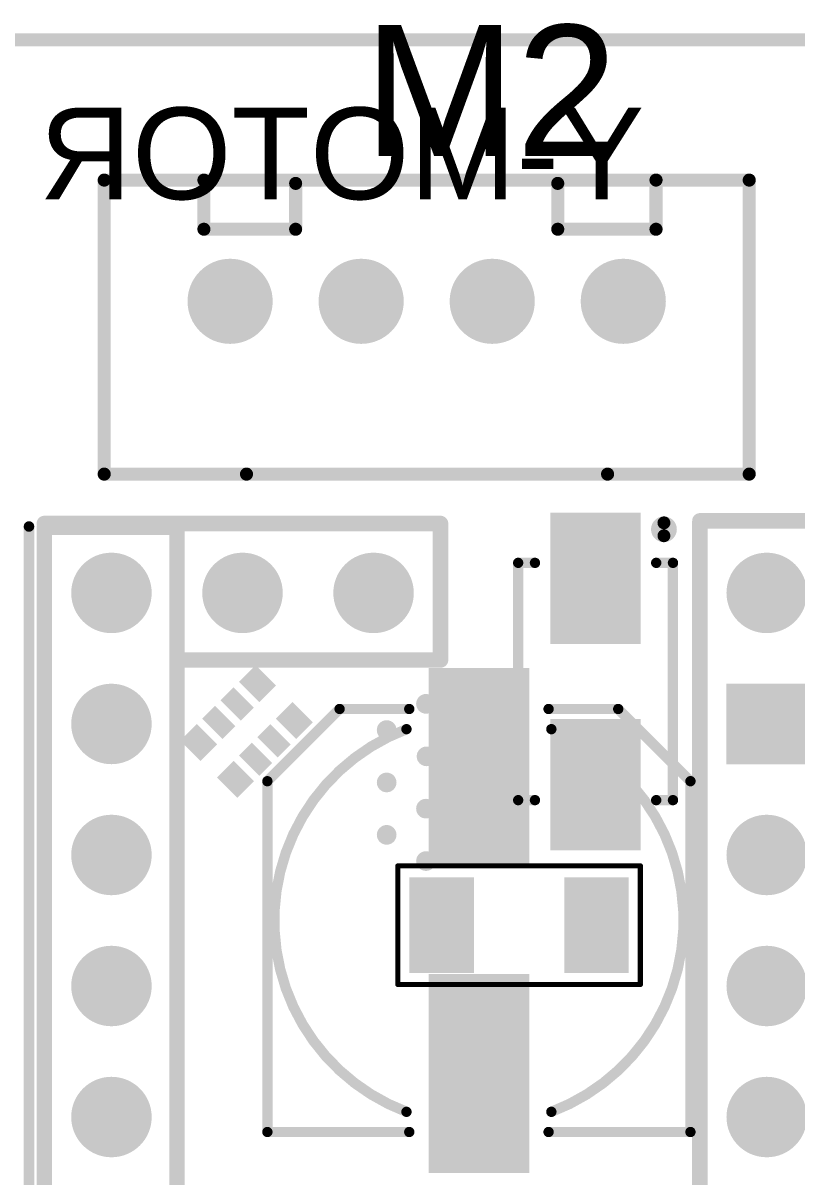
# Model space of a CAD drawing. Header units: millimetres. Extents: x -6 to 151, y -20 to 98.
# Drawn here: x 109.49 to 124.49, y 54.43 to 76.8 of the extents above; entities that cross this region are included whole.
import ezdxf

# ---------------------------------------------------------------- set-up
doc = ezdxf.new("R2010")
doc.units = ezdxf.units.MM
for name, color, linetype in [('BottomOverlay', 54, 'Continuous'), ('BottomPaste', 16, 'Continuous'), ('BottomSolder', 6, 'Continuous'), ('KeepOutLayer', 6, 'Continuous'), ('MultiLayer', 9, 'Continuous'), ('PadHoleLayer', 156, 'Continuous'), ('TopOverlay', 2, 'Continuous'), ('TopPaste', 8, 'Continuous'), ('TopSolder', 216, 'Continuous'), ('ViaHoleLayer', 16, 'Continuous')]:
    doc.layers.add(name, color=color, linetype=linetype)
doc.styles.add('Arial', font='arial.ttf', dxfattribs={"height": 0.2})

# ---------------------------------------------------------------- blocks, each defined once
blk = doc.blocks.new('CASE_E7_25')
at = {"layer": 'TopPaste'}
for points in [[(-0.95, 4.872), (0.95, 4.872), (0.95, 1.062), (-0.95, 1.062)], [(-0.95, -1.062), (0.95, -1.062), (0.95, -4.872), (-0.95, -4.872)]]:
    blk.add_hatch(color=8, dxfattribs=at).paths.add_polyline_path(points)
at = {"layer": 'TopSolder'}
for points in [[(-0.975, 4.897), (0.975, 4.897), (0.975, 1.037), (-0.975, 1.037)], [(-0.975, -1.037), (0.975, -1.037), (0.975, -4.897), (-0.975, -4.897)]]:
    blk.add_hatch(color=216, dxfattribs=at).paths.add_polyline_path(points)
at = {"layer": 'TopOverlay', "const_width": 0.2}
for points in [[(-4.1, 2.7), (-2.7, 4.1)], [(-2.7, 4.1), (-1.35, 4.1)], [(1.35, 4.1), (2.7, 4.1)], [(2.7, 4.1), (4.1, 2.7)], [(-4.1, -4.1), (-4.1, 2.7)], [(4.1, -4.1), (4.1, 2.7)], [(-4.1, -4.1), (-1.35, -4.1)], [(1.35, -4.1), (4.1, -4.1)]]:
    blk.add_lwpolyline(points, dxfattribs=at)
at = {"layer": 'TopOverlay', "const_width": 0.1}
for points in [[(-2.75, 4.1, 1), (-2.65, 4.1, 1)], [(-2.75, 4.1, 1), (-2.65, 4.1, 1)], [(-1.4, 4.1, 1), (-1.3, 4.1, 1)], [(1.3, 4.1, 1), (1.4, 4.1, 1)], [(2.65, 4.1, 1), (2.75, 4.1, 1)], [(2.65, 4.1, 1), (2.75, 4.1, 1)], [(-1.454, 3.709, 1), (-1.354, 3.709, 1)], [(1.354, 3.709, 1), (1.454, 3.709, 1)], [(-4.15, 2.7, 1), (-4.05, 2.7, 1)], [(-4.15, 2.7, 1), (-4.05, 2.7, 1)], [(4.05, 2.7, 1), (4.15, 2.7, 1)], [(4.05, 2.7, 1), (4.15, 2.7, 1)], [(-1.454, -3.709, 1), (-1.354, -3.709, 1)], [(1.354, -3.709, 1), (1.454, -3.709, 1)], [(-4.15, -4.1, 1), (-4.05, -4.1, 1)], [(-4.15, -4.1, 1), (-4.05, -4.1, 1)], [(-1.4, -4.1, 1), (-1.3, -4.1, 1)], [(1.3, -4.1, 1), (1.4, -4.1, 1)], [(4.05, -4.1, 1), (4.15, -4.1, 1)], [(4.05, -4.1, 1), (4.15, -4.1, 1)]]:
    blk.add_lwpolyline(points, format="xyb", close=True, dxfattribs=at)
at = {"layer": 'TopOverlay', "const_width": 0.2}
for points in [[(-1.404, -3.709, -0.690813), (-1.404, 3.709)], [(1.404, 3.709, -0.690813), (1.404, -3.709)]]:
    blk.add_lwpolyline(points, format="xyb", dxfattribs=at)
blk = doc.blocks.new('RES1206_B_29')
at = {"layer": 'BottomPaste'}
for points in [[(-0.9, 0.9), (-0.9, -0.9), (-2.1, -0.9), (-2.1, 0.9)], [(2.1, 0.9), (2.1, -0.9), (0.9, -0.9), (0.9, 0.9)]]:
    blk.add_hatch(color=16, dxfattribs=at).paths.add_polyline_path(points)
at = {"layer": 'BottomSolder'}
for points in [[(-0.875, 0.925), (-0.875, -0.925), (-2.125, -0.925), (-2.125, 0.925)], [(2.125, 0.925), (2.125, -0.925), (0.875, -0.925), (0.875, 0.925)]]:
    blk.add_hatch(color=6, dxfattribs=at).paths.add_polyline_path(points)
at = {"layer": 'BottomOverlay', "const_width": 0.1}
for points in [[(-2.35, 1.15), (-2.35, -1.15)], [(2.35, 1.15), (-2.35, 1.15)], [(2.35, 1.15), (2.35, -1.15)], [(2.35, -1.15), (-2.35, -1.15)]]:
    blk.add_lwpolyline(points, dxfattribs=at)
at = {"layer": 'BottomOverlay', "const_width": 0.05}
for points in [[(-2.375, 1.15, 1), (-2.325, 1.15, 1)], [(-2.375, 1.15, 1), (-2.325, 1.15, 1)], [(2.325, 1.15, 1), (2.375, 1.15, 1)], [(2.325, 1.15, 1), (2.375, 1.15, 1)], [(-2.375, -1.15, 1), (-2.325, -1.15, 1)], [(-2.375, -1.15, 1), (-2.325, -1.15, 1)], [(2.325, -1.15, 1), (2.375, -1.15, 1)], [(2.325, -1.15, 1), (2.375, -1.15, 1)]]:
    blk.add_lwpolyline(points, format="xyb", close=True, dxfattribs=at)
blk = doc.blocks.new('DO214AC__SMA__B_53')
at = {"layer": 'BottomPaste'}
for points in [[(-0.75, 0.85), (-0.75, -0.85), (-3.25, -0.85), (-3.25, 0.85)], [(3.25, 0.85), (3.25, -0.85), (0.75, -0.85), (0.75, 0.85)]]:
    blk.add_hatch(color=16, dxfattribs=at).paths.add_polyline_path(points)
at = {"layer": 'BottomSolder'}
for points in [[(-0.725, 0.875), (-0.725, -0.875), (-3.275, -0.875), (-3.275, 0.875)], [(3.275, 0.875), (3.275, -0.875), (0.725, -0.875), (0.725, 0.875)]]:
    blk.add_hatch(color=6, dxfattribs=at).paths.add_polyline_path(points)
at = {"layer": 'BottomOverlay', "const_width": 0.2}
for points in [[(-2.3, 1.5), (2.3, 1.5)], [(-2.3, 1.5), (-2.3, 1.175)], [(2.3, 1.5), (2.3, 1.175)], [(-2.3, -1.175), (-2.3, -1.5)], [(2.3, -1.175), (2.3, -1.5)], [(-2.3, -1.5), (2.3, -1.5)]]:
    blk.add_lwpolyline(points, dxfattribs=at)
at = {"layer": 'BottomOverlay'}
for points, const_width in [([(-2.35, 1.5, 1), (-2.25, 1.5, 1)], 0.1), ([(-2.35, 1.5, 1), (-2.25, 1.5, 1)], 0.1), ([(2.25, 1.5, 1), (2.35, 1.5, 1)], 0.1), ([(2.25, 1.5, 1), (2.35, 1.5, 1)], 0.1), ([(-2.35, 1.175, 1), (-2.25, 1.175, 1)], 0.1), ([(2.25, 1.175, 1), (2.35, 1.175, 1)], 0.1), ([(-2.35, -1.175, 1), (-2.25, -1.175, 1)], 0.1), ([(2.25, -1.175, 1), (2.35, -1.175, 1)], 0.1), ([(3.075, -1.325, 1), (2.825, -1.325, 1)], 0.25), ([(2.763, -1.325, 1), (2.887, -1.325, 1)], 0.125), ([(3.013, -1.325, 1), (3.138, -1.325, 1)], 0.125), ([(-2.35, -1.5, 1), (-2.25, -1.5, 1)], 0.1), ([(-2.35, -1.5, 1), (-2.25, -1.5, 1)], 0.1), ([(2.25, -1.5, 1), (2.35, -1.5, 1)], 0.1), ([(2.25, -1.5, 1), (2.35, -1.5, 1)], 0.1)]:
    blk.add_lwpolyline(points, format="xyb", close=True, dxfattribs=dict(at, const_width=const_width))
blk = doc.blocks.new('RESISTOR_DIL_4X0402ARV341_198')
at = {"layer": 'TopPaste'}
for points in [[(-1.003, 0.762), (-0.597, 0.762), (-0.597, 0.254), (-1.003, 0.254)], [(-0.402, 0.762), (-0.098, 0.762), (-0.098, 0.254), (-0.402, 0.254)], [(0.102, 0.762), (0.406, 0.762), (0.406, 0.254), (0.102, 0.254)], [(0.61, 0.762), (1.016, 0.762), (1.016, 0.254), (0.61, 0.254)], [(-1.003, -0.246), (-0.597, -0.246), (-0.597, -0.754), (-1.003, -0.754)], [(-0.402, -0.246), (-0.098, -0.246), (-0.098, -0.754), (-0.402, -0.754)], [(0.102, -0.246), (0.406, -0.246), (0.406, -0.754), (0.102, -0.754)], [(0.61, -0.246), (1.016, -0.246), (1.016, -0.754), (0.61, -0.754)]]:
    blk.add_hatch(color=8, dxfattribs=at).paths.add_polyline_path(points)
at = {"layer": 'TopSolder'}
for points in [[(-1.029, 0.787), (-0.571, 0.787), (-0.571, 0.229), (-1.029, 0.229)], [(-0.428, 0.787), (-0.072, 0.787), (-0.072, 0.229), (-0.428, 0.229)], [(0.076, 0.787), (0.432, 0.787), (0.432, 0.229), (0.076, 0.229)], [(0.584, 0.787), (1.041, 0.787), (1.041, 0.229), (0.584, 0.229)], [(-1.029, -0.221), (-0.571, -0.221), (-0.571, -0.779), (-1.029, -0.779)], [(-0.428, -0.221), (-0.072, -0.221), (-0.072, -0.779), (-0.428, -0.779)], [(0.076, -0.221), (0.432, -0.221), (0.432, -0.779), (0.076, -0.779)], [(0.584, -0.221), (1.041, -0.221), (1.041, -0.779), (0.584, -0.779)]]:
    blk.add_hatch(color=216, dxfattribs=at).paths.add_polyline_path(points)
blk = doc.blocks.new('TMC__________236')
at = {"layer": 'BottomSolder'}
h = blk.add_hatch(color=6, dxfattribs=at)
edge = h.paths.add_edge_path()
edge.add_arc((0, 12.7), 0.78, 0, 360)
for points in [[(1.76, 11.92), (1.76, 13.48), (3.32, 13.48), (3.32, 11.92)], [(17, 11.92), (17, 13.48), (18.56, 13.48), (18.56, 11.92)]]:
    blk.add_hatch(color=6, dxfattribs=at).paths.add_polyline_path(points)
h = blk.add_hatch(color=6, dxfattribs=at)
edge = h.paths.add_edge_path()
edge.add_arc((5.08, 12.7), 0.78, 0, 360)
h = blk.add_hatch(color=6, dxfattribs=at)
edge = h.paths.add_edge_path()
edge.add_arc((7.62, 12.7), 0.78, 0, 360)
h = blk.add_hatch(color=6, dxfattribs=at)
edge = h.paths.add_edge_path()
edge.add_arc((10.16, 12.7), 0.78, 0, 360)
h = blk.add_hatch(color=6, dxfattribs=at)
edge = h.paths.add_edge_path()
edge.add_arc((12.7, 12.7), 0.78, 0, 360)
h = blk.add_hatch(color=6, dxfattribs=at)
edge = h.paths.add_edge_path()
edge.add_arc((15.24, 12.7), 0.78, 0, 360)
h = blk.add_hatch(color=6, dxfattribs=at)
edge = h.paths.add_edge_path()
edge.add_arc((0, 5.08), 0.78, 0, 360)
h = blk.add_hatch(color=6, dxfattribs=at)
edge = h.paths.add_edge_path()
edge.add_arc((0, 2.54), 0.78, 0, 360)
h = blk.add_hatch(color=6, dxfattribs=at)
edge = h.paths.add_edge_path()
edge.add_arc((0, 0), 0.78, 0, 360)
h = blk.add_hatch(color=6, dxfattribs=at)
edge = h.paths.add_edge_path()
edge.add_arc((2.54, 0), 0.78, 0, 360)
h = blk.add_hatch(color=6, dxfattribs=at)
edge = h.paths.add_edge_path()
edge.add_arc((5.08, 0), 0.78, 0, 360)
h = blk.add_hatch(color=6, dxfattribs=at)
edge = h.paths.add_edge_path()
edge.add_arc((7.62, 0), 0.78, 0, 360)
h = blk.add_hatch(color=6, dxfattribs=at)
edge = h.paths.add_edge_path()
edge.add_arc((10.16, 0), 0.78, 0, 360)
h = blk.add_hatch(color=6, dxfattribs=at)
edge = h.paths.add_edge_path()
edge.add_arc((12.7, 0), 0.78, 0, 360)
h = blk.add_hatch(color=6, dxfattribs=at)
edge = h.paths.add_edge_path()
edge.add_arc((15.24, 0), 0.78, 0, 360)
h = blk.add_hatch(color=6, dxfattribs=at)
edge = h.paths.add_edge_path()
edge.add_arc((17.78, 0), 0.78, 0, 360)
at = {"layer": 'MultiLayer'}
h = blk.add_hatch(color=9, dxfattribs=at)
edge = h.paths.add_edge_path()
edge.add_arc((0, 12.7), 0.755, 0, 360)
for points in [[(1.785, 11.945), (1.785, 13.455), (3.295, 13.455), (3.295, 11.945)], [(17.025, 11.945), (17.025, 13.455), (18.535, 13.455), (18.535, 11.945)]]:
    blk.add_hatch(color=9, dxfattribs=at).paths.add_polyline_path(points)
h = blk.add_hatch(color=9, dxfattribs=at)
edge = h.paths.add_edge_path()
edge.add_arc((5.08, 12.7), 0.755, 0, 360)
h = blk.add_hatch(color=9, dxfattribs=at)
edge = h.paths.add_edge_path()
edge.add_arc((7.62, 12.7), 0.755, 0, 360)
h = blk.add_hatch(color=9, dxfattribs=at)
edge = h.paths.add_edge_path()
edge.add_arc((10.16, 12.7), 0.755, 0, 360)
h = blk.add_hatch(color=9, dxfattribs=at)
edge = h.paths.add_edge_path()
edge.add_arc((12.7, 12.7), 0.755, 0, 360)
h = blk.add_hatch(color=9, dxfattribs=at)
edge = h.paths.add_edge_path()
edge.add_arc((15.24, 12.7), 0.755, 0, 360)
h = blk.add_hatch(color=9, dxfattribs=at)
edge = h.paths.add_edge_path()
edge.add_arc((0, 5.08), 0.755, 0, 360)
h = blk.add_hatch(color=9, dxfattribs=at)
edge = h.paths.add_edge_path()
edge.add_arc((0, 2.54), 0.755, 0, 360)
h = blk.add_hatch(color=9, dxfattribs=at)
edge = h.paths.add_edge_path()
edge.add_arc((0, 0), 0.755, 0, 360)
h = blk.add_hatch(color=9, dxfattribs=at)
edge = h.paths.add_edge_path()
edge.add_arc((2.54, 0), 0.755, 0, 360)
h = blk.add_hatch(color=9, dxfattribs=at)
edge = h.paths.add_edge_path()
edge.add_arc((5.08, 0), 0.755, 0, 360)
h = blk.add_hatch(color=9, dxfattribs=at)
edge = h.paths.add_edge_path()
edge.add_arc((7.62, 0), 0.755, 0, 360)
h = blk.add_hatch(color=9, dxfattribs=at)
edge = h.paths.add_edge_path()
edge.add_arc((10.16, 0), 0.755, 0, 360)
h = blk.add_hatch(color=9, dxfattribs=at)
edge = h.paths.add_edge_path()
edge.add_arc((12.7, 0), 0.755, 0, 360)
h = blk.add_hatch(color=9, dxfattribs=at)
edge = h.paths.add_edge_path()
edge.add_arc((15.24, 0), 0.755, 0, 360)
h = blk.add_hatch(color=9, dxfattribs=at)
edge = h.paths.add_edge_path()
edge.add_arc((17.78, 0), 0.755, 0, 360)
at = {"layer": 'PadHoleLayer'}
h = blk.add_hatch(color=156, dxfattribs=at)
edge = h.paths.add_edge_path()
edge.add_arc((0, 12.7), 0.45, 0, 360)
h = blk.add_hatch(color=156, dxfattribs=at)
edge = h.paths.add_edge_path()
edge.add_arc((2.54, 12.7), 0.45, 0, 360)
h = blk.add_hatch(color=156, dxfattribs=at)
edge = h.paths.add_edge_path()
edge.add_arc((5.08, 12.7), 0.45, 0, 360)
h = blk.add_hatch(color=156, dxfattribs=at)
edge = h.paths.add_edge_path()
edge.add_arc((7.62, 12.7), 0.45, 0, 360)
h = blk.add_hatch(color=156, dxfattribs=at)
edge = h.paths.add_edge_path()
edge.add_arc((10.16, 12.7), 0.45, 0, 360)
h = blk.add_hatch(color=156, dxfattribs=at)
edge = h.paths.add_edge_path()
edge.add_arc((12.7, 12.7), 0.45, 0, 360)
h = blk.add_hatch(color=156, dxfattribs=at)
edge = h.paths.add_edge_path()
edge.add_arc((15.24, 12.7), 0.45, 0, 360)
h = blk.add_hatch(color=156, dxfattribs=at)
edge = h.paths.add_edge_path()
edge.add_arc((17.78, 12.7), 0.45, 0, 360)
h = blk.add_hatch(color=156, dxfattribs=at)
edge = h.paths.add_edge_path()
edge.add_arc((0, 5.08), 0.45, 0, 360)
h = blk.add_hatch(color=156, dxfattribs=at)
edge = h.paths.add_edge_path()
edge.add_arc((0, 2.54), 0.45, 0, 360)
h = blk.add_hatch(color=156, dxfattribs=at)
edge = h.paths.add_edge_path()
edge.add_arc((0, 0), 0.45, 0, 360)
h = blk.add_hatch(color=156, dxfattribs=at)
edge = h.paths.add_edge_path()
edge.add_arc((2.54, 0), 0.45, 0, 360)
h = blk.add_hatch(color=156, dxfattribs=at)
edge = h.paths.add_edge_path()
edge.add_arc((5.08, 0), 0.45, 0, 360)
h = blk.add_hatch(color=156, dxfattribs=at)
edge = h.paths.add_edge_path()
edge.add_arc((7.62, 0), 0.45, 0, 360)
h = blk.add_hatch(color=156, dxfattribs=at)
edge = h.paths.add_edge_path()
edge.add_arc((10.16, 0), 0.45, 0, 360)
h = blk.add_hatch(color=156, dxfattribs=at)
edge = h.paths.add_edge_path()
edge.add_arc((12.7, 0), 0.45, 0, 360)
h = blk.add_hatch(color=156, dxfattribs=at)
edge = h.paths.add_edge_path()
edge.add_arc((15.24, 0), 0.45, 0, 360)
h = blk.add_hatch(color=156, dxfattribs=at)
edge = h.paths.add_edge_path()
edge.add_arc((17.78, 0), 0.45, 0, 360)
at = {"layer": 'TopSolder'}
h = blk.add_hatch(color=216, dxfattribs=at)
edge = h.paths.add_edge_path()
edge.add_arc((0, 12.7), 0.78, 0, 360)
for points in [[(1.76, 11.92), (1.76, 13.48), (3.32, 13.48), (3.32, 11.92)], [(17, 11.92), (17, 13.48), (18.56, 13.48), (18.56, 11.92)]]:
    blk.add_hatch(color=216, dxfattribs=at).paths.add_polyline_path(points)
h = blk.add_hatch(color=216, dxfattribs=at)
edge = h.paths.add_edge_path()
edge.add_arc((5.08, 12.7), 0.78, 0, 360)
h = blk.add_hatch(color=216, dxfattribs=at)
edge = h.paths.add_edge_path()
edge.add_arc((7.62, 12.7), 0.78, 0, 360)
h = blk.add_hatch(color=216, dxfattribs=at)
edge = h.paths.add_edge_path()
edge.add_arc((10.16, 12.7), 0.78, 0, 360)
h = blk.add_hatch(color=216, dxfattribs=at)
edge = h.paths.add_edge_path()
edge.add_arc((12.7, 12.7), 0.78, 0, 360)
h = blk.add_hatch(color=216, dxfattribs=at)
edge = h.paths.add_edge_path()
edge.add_arc((15.24, 12.7), 0.78, 0, 360)
h = blk.add_hatch(color=216, dxfattribs=at)
edge = h.paths.add_edge_path()
edge.add_arc((0, 5.08), 0.78, 0, 360)
h = blk.add_hatch(color=216, dxfattribs=at)
edge = h.paths.add_edge_path()
edge.add_arc((0, 2.54), 0.78, 0, 360)
h = blk.add_hatch(color=216, dxfattribs=at)
edge = h.paths.add_edge_path()
edge.add_arc((0, 0), 0.78, 0, 360)
h = blk.add_hatch(color=216, dxfattribs=at)
edge = h.paths.add_edge_path()
edge.add_arc((2.54, 0), 0.78, 0, 360)
h = blk.add_hatch(color=216, dxfattribs=at)
edge = h.paths.add_edge_path()
edge.add_arc((5.08, 0), 0.78, 0, 360)
h = blk.add_hatch(color=216, dxfattribs=at)
edge = h.paths.add_edge_path()
edge.add_arc((7.62, 0), 0.78, 0, 360)
h = blk.add_hatch(color=216, dxfattribs=at)
edge = h.paths.add_edge_path()
edge.add_arc((10.16, 0), 0.78, 0, 360)
h = blk.add_hatch(color=216, dxfattribs=at)
edge = h.paths.add_edge_path()
edge.add_arc((12.7, 0), 0.78, 0, 360)
h = blk.add_hatch(color=216, dxfattribs=at)
edge = h.paths.add_edge_path()
edge.add_arc((15.24, 0), 0.78, 0, 360)
h = blk.add_hatch(color=216, dxfattribs=at)
edge = h.paths.add_edge_path()
edge.add_arc((17.78, 0), 0.78, 0, 360)
at = {"layer": 'TopOverlay', "const_width": 0.3}
for points in [[(19.126, 14), (-1.397, 14)], [(-1.397, 11.405), (-1.397, 14)], [(19.126, 11.4), (19.126, 13.97)], [(19.126, 11.405), (-1.397, 11.405)], [(-1.346, -1.3), (-1.346, 6.378)], [(1.3, 6.378), (-1.346, 6.378)], [(1.3, 1.397), (1.3, 6.378)], [(-1.27, -1.3), (-1.27, 1.27)], [(19.126, 1.27), (-1.27, 1.27)], [(19.126, -1.3), (19.126, 1.27)], [(19.126, -1.3), (-1.27, -1.3)]]:
    blk.add_lwpolyline(points, dxfattribs=at)
at = {"layer": 'TopOverlay', "const_width": 0.15}
for points in [[(-1.472, 14, 1), (-1.322, 14, 1)], [(-1.472, 14, 1), (-1.322, 14, 1)], [(19.051, 14, 1), (19.201, 14, 1)], [(19.051, 13.97, 1), (19.201, 13.97, 1)], [(-1.472, 11.405, 1), (-1.322, 11.405, 1)], [(-1.472, 11.405, 1), (-1.322, 11.405, 1)], [(19.051, 11.405, 1), (19.201, 11.405, 1)], [(19.051, 11.4, 1), (19.201, 11.4, 1)], [(-1.421, 6.378, 1), (-1.271, 6.378, 1)], [(-1.421, 6.378, 1), (-1.271, 6.378, 1)], [(1.225, 6.378, 1), (1.375, 6.378, 1)], [(1.225, 6.378, 1), (1.375, 6.378, 1)], [(-1.345, 1.27, 1), (-1.195, 1.27, 1)], [(-1.345, 1.27, 1), (-1.195, 1.27, 1)], [(1.225, 1.397, 1), (1.375, 1.397, 1)], [(19.051, 1.27, 1), (19.201, 1.27, 1)], [(19.051, 1.27, 1), (19.201, 1.27, 1)], [(-1.421, -1.3, 1), (-1.271, -1.3, 1)], [(-1.345, -1.3, 1), (-1.195, -1.3, 1)], [(-1.345, -1.3, 1), (-1.195, -1.3, 1)], [(19.051, -1.3, 1), (19.201, -1.3, 1)], [(19.051, -1.3, 1), (19.201, -1.3, 1)]]:
    blk.add_lwpolyline(points, format="xyb", close=True, dxfattribs=at)
blk = doc.blocks.new('XH2_54_4P_L_251')
at = {"layer": 'BottomSolder'}
h = blk.add_hatch(color=6, dxfattribs=at)
edge = h.paths.add_edge_path()
edge.add_arc((-3.81, 0), 0.825, 0, 360)
h = blk.add_hatch(color=6, dxfattribs=at)
edge = h.paths.add_edge_path()
edge.add_arc((-1.27, 0), 0.825, 0, 360)
h = blk.add_hatch(color=6, dxfattribs=at)
edge = h.paths.add_edge_path()
edge.add_arc((1.27, 0), 0.825, 0, 360)
h = blk.add_hatch(color=6, dxfattribs=at)
edge = h.paths.add_edge_path()
edge.add_arc((3.81, 0), 0.825, 0, 360)
at = {"layer": 'MultiLayer'}
h = blk.add_hatch(color=9, dxfattribs=at)
edge = h.paths.add_edge_path()
edge.add_arc((-3.81, 0), 0.8, 0, 360)
h = blk.add_hatch(color=9, dxfattribs=at)
edge = h.paths.add_edge_path()
edge.add_arc((-1.27, 0), 0.8, 0, 360)
h = blk.add_hatch(color=9, dxfattribs=at)
edge = h.paths.add_edge_path()
edge.add_arc((1.27, 0), 0.8, 0, 360)
h = blk.add_hatch(color=9, dxfattribs=at)
edge = h.paths.add_edge_path()
edge.add_arc((3.81, 0), 0.8, 0, 360)
at = {"layer": 'PadHoleLayer'}
h = blk.add_hatch(color=156, dxfattribs=at)
edge = h.paths.add_edge_path()
edge.add_arc((-3.81, 0), 0.508, 0, 360)
h = blk.add_hatch(color=156, dxfattribs=at)
edge = h.paths.add_edge_path()
edge.add_arc((-1.27, 0), 0.508, 0, 360)
h = blk.add_hatch(color=156, dxfattribs=at)
edge = h.paths.add_edge_path()
edge.add_arc((1.27, 0), 0.508, 0, 360)
h = blk.add_hatch(color=156, dxfattribs=at)
edge = h.paths.add_edge_path()
edge.add_arc((3.81, 0), 0.508, 0, 360)
at = {"layer": 'TopSolder'}
h = blk.add_hatch(color=216, dxfattribs=at)
edge = h.paths.add_edge_path()
edge.add_arc((-3.81, 0), 0.825, 0, 360)
h = blk.add_hatch(color=216, dxfattribs=at)
edge = h.paths.add_edge_path()
edge.add_arc((-1.27, 0), 0.825, 0, 360)
h = blk.add_hatch(color=216, dxfattribs=at)
edge = h.paths.add_edge_path()
edge.add_arc((1.27, 0), 0.825, 0, 360)
h = blk.add_hatch(color=216, dxfattribs=at)
edge = h.paths.add_edge_path()
edge.add_arc((3.81, 0), 0.825, 0, 360)
at = {"layer": 'TopOverlay', "const_width": 0.254}
for points in [[(-6.25, -3.35), (-6.25, 2.35)], [(-6.25, 2.35), (6.25, 2.35)], [(-4.318, 1.397), (-4.318, 2.35)], [(4.445, 1.397), (4.445, 2.35)], [(6.25, -3.35), (6.25, 2.35)], [(-2.54, 1.397), (-2.54, 2.286)], [(2.54, 1.397), (2.54, 2.286)], [(-4.318, 1.397), (-2.54, 1.397)], [(2.54, 1.397), (4.445, 1.397)], [(-6.25, -3.35), (-3.493, -3.35)], [(-3.493, -3.35), (3.505, -3.35)], [(3.505, -3.35), (6.25, -3.35)]]:
    blk.add_lwpolyline(points, dxfattribs=at)
at = {"layer": 'TopOverlay', "const_width": 0.127}
for points in [[(-6.314, 2.35, 1), (-6.187, 2.35, 1)], [(-6.314, 2.35, 1), (-6.187, 2.35, 1)], [(-4.381, 2.35, 1), (-4.255, 2.35, 1)], [(4.381, 2.35, 1), (4.508, 2.35, 1)], [(6.187, 2.35, 1), (6.314, 2.35, 1)], [(6.187, 2.35, 1), (6.314, 2.35, 1)], [(-2.603, 2.286, 1), (-2.477, 2.286, 1)], [(2.477, 2.286, 1), (2.603, 2.286, 1)], [(-4.381, 1.397, 1), (-4.255, 1.397, 1)], [(-4.381, 1.397, 1), (-4.255, 1.397, 1)], [(-2.603, 1.397, 1), (-2.477, 1.397, 1)], [(-2.603, 1.397, 1), (-2.477, 1.397, 1)], [(2.477, 1.397, 1), (2.603, 1.397, 1)], [(2.477, 1.397, 1), (2.603, 1.397, 1)], [(4.381, 1.397, 1), (4.508, 1.397, 1)], [(4.381, 1.397, 1), (4.508, 1.397, 1)], [(-6.314, -3.35, 1), (-6.187, -3.35, 1)], [(-6.314, -3.35, 1), (-6.187, -3.35, 1)], [(-3.556, -3.35, 1), (-3.429, -3.35, 1)], [(-3.556, -3.35, 1), (-3.429, -3.35, 1)], [(3.442, -3.35, 1), (3.569, -3.35, 1)], [(3.442, -3.35, 1), (3.569, -3.35, 1)], [(6.187, -3.35, 1), (6.314, -3.35, 1)], [(6.187, -3.35, 1), (6.314, -3.35, 1)]]:
    blk.add_lwpolyline(points, format="xyb", close=True, dxfattribs=at)

msp = doc.modelspace()

# ---------------------------------------------------------------- hatches: boundary and pattern name
at = {"layer": 'ViaHoleLayer'}
h = msp.add_hatch(color=16, dxfattribs=at)
edge = h.paths.add_edge_path()
edge.add_arc((117.298, 63.6), 0.191, 0, 360)
h = msp.add_hatch(color=16, dxfattribs=at)
edge = h.paths.add_edge_path()
edge.add_arc((116.536, 63.092), 0.191, 0, 360)
h = msp.add_hatch(color=16, dxfattribs=at)
edge = h.paths.add_edge_path()
edge.add_arc((117.309, 62.582), 0.191, 0, 360)
h = msp.add_hatch(color=16, dxfattribs=at)
edge = h.paths.add_edge_path()
edge.add_arc((116.536, 62.076), 0.191, 0, 360)
h = msp.add_hatch(color=16, dxfattribs=at)
edge = h.paths.add_edge_path()
edge.add_arc((117.298, 61.568), 0.191, 0, 360)
h = msp.add_hatch(color=16, dxfattribs=at)
edge = h.paths.add_edge_path()
edge.add_arc((116.536, 61.06), 0.191, 0, 360)
h = msp.add_hatch(color=16, dxfattribs=at)
edge = h.paths.add_edge_path()
edge.add_arc((117.298, 60.552), 0.191, 0, 360)

# ---------------------------------------------------------------- linework, layer by layer
at = {"layer": 'BottomOverlay', "const_width": 0.203}
msp.add_lwpolyline([(109.604, 40.616), (109.604, 67.037)], dxfattribs=at)
at = {"layer": 'BottomOverlay', "const_width": 0.102}
msp.add_lwpolyline([(109.553, 67.037, 1), (109.655, 67.037, 1)], format="xyb", close=True, dxfattribs=at)
at = {"layer": 'KeepOutLayer', "const_width": 0.254}
msp.add_lwpolyline([(0, 76.471), (149.274, 76.471)], dxfattribs=at)

# ---------------------------------------------------------------- block references
for name, p in [('XH2_54_4P_L_251', (117.312, 71.403)), ('CASE_E7_25', (118.324, 59.4))]:
    msp.add_blockref(name, p)
for name, p, rotation in [('TMC__________236', (111.202, 65.75), 270), ('DO214AC__SMA__B_53', (120.585, 64.033), 90), ('RESISTOR_DIL_4X0402ARV341_198', (113.818, 63.057), 45), ('RES1206_B_29', (119.103, 59.309), 180)]:
    msp.add_blockref(name, p, dxfattribs=dict(rotation=rotation))

# ---------------------------------------------------------------- texts
at = {"layer": 'BottomOverlay', "style": 'Arial', "text_generation_flag": 2}
msp.add_text('Y-MOTOR', height=1.778, rotation=360, dxfattribs=at).set_placement((121.531, 73.381))
at = {"layer": 'TopOverlay', "style": 'Arial'}
msp.add_text('M2', height=2.54, rotation=360, dxfattribs=at).set_placement((116.089, 74.219))

doc.saveas('drawing.dxf')
